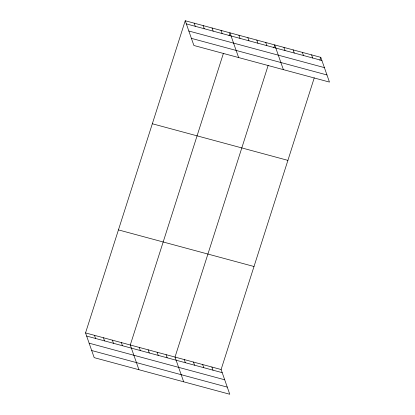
<?xml version="1.0" encoding="UTF-8"?>
<svg xmlns="http://www.w3.org/2000/svg" width="415" height="415" viewBox="0 0 415 415"><rect width="100%" height="100%" fill="white"/><g stroke="black" fill="none" stroke-linecap="round" stroke-linejoin="round"><path stroke-width="0.62" d="M314.259 77.838L221.107 369.516L229.77 394.25L94.2 357.647L85.537 332.918L185.23 20.75L320.8 57.353L329.463 82.082L193.893 45.484L185.23 20.75M223.426 53.317L130.279 344.995L138.937 369.729M229.033 35.757L229.967 32.827L238.63 57.561M268.163 65.394L175.016 357.076L183.674 381.805M273.77 47.834L274.709 44.908L283.367 69.637M319.866 60.279L320.8 57.353M186.33 23.894L321.9 60.491M188.825 31.016L324.395 67.619M191.398 38.356L326.968 74.959M152.331 123.763L287.901 160.366M118.436 229.9L254.006 266.503M85.537 332.918L221.107 369.516M86.636 336.057L222.207 372.66M89.132 343.184L224.702 379.787M91.705 350.525L227.275 387.128M311.582 54.863L312.682 58.007M302.364 52.373L303.464 55.517M293.146 49.883L294.245 53.027M283.927 47.398L285.027 50.537M265.761 42.491L266.861 45.634M256.812 40.073L257.912 43.217M247.864 37.661L248.964 40.8M238.916 35.244L240.015 38.388M221.019 30.414L222.124 33.553M212.075 27.997L213.175 31.141M203.127 25.58L204.227 28.723M194.179 23.167L195.278 26.306M211.889 367.031L212.988 370.17M202.67 364.541L203.77 367.68M193.452 362.051L194.552 365.195M184.234 359.561L185.334 362.705M166.067 354.659L167.167 357.797M157.119 352.242L158.219 355.385M148.171 349.824L149.27 352.968M139.222 347.412L140.322 350.55M121.33 342.577L122.43 345.721M112.382 340.165L113.482 343.304M103.434 337.748L104.533 340.891M94.485 335.33L95.585 338.474"/></g></svg>
